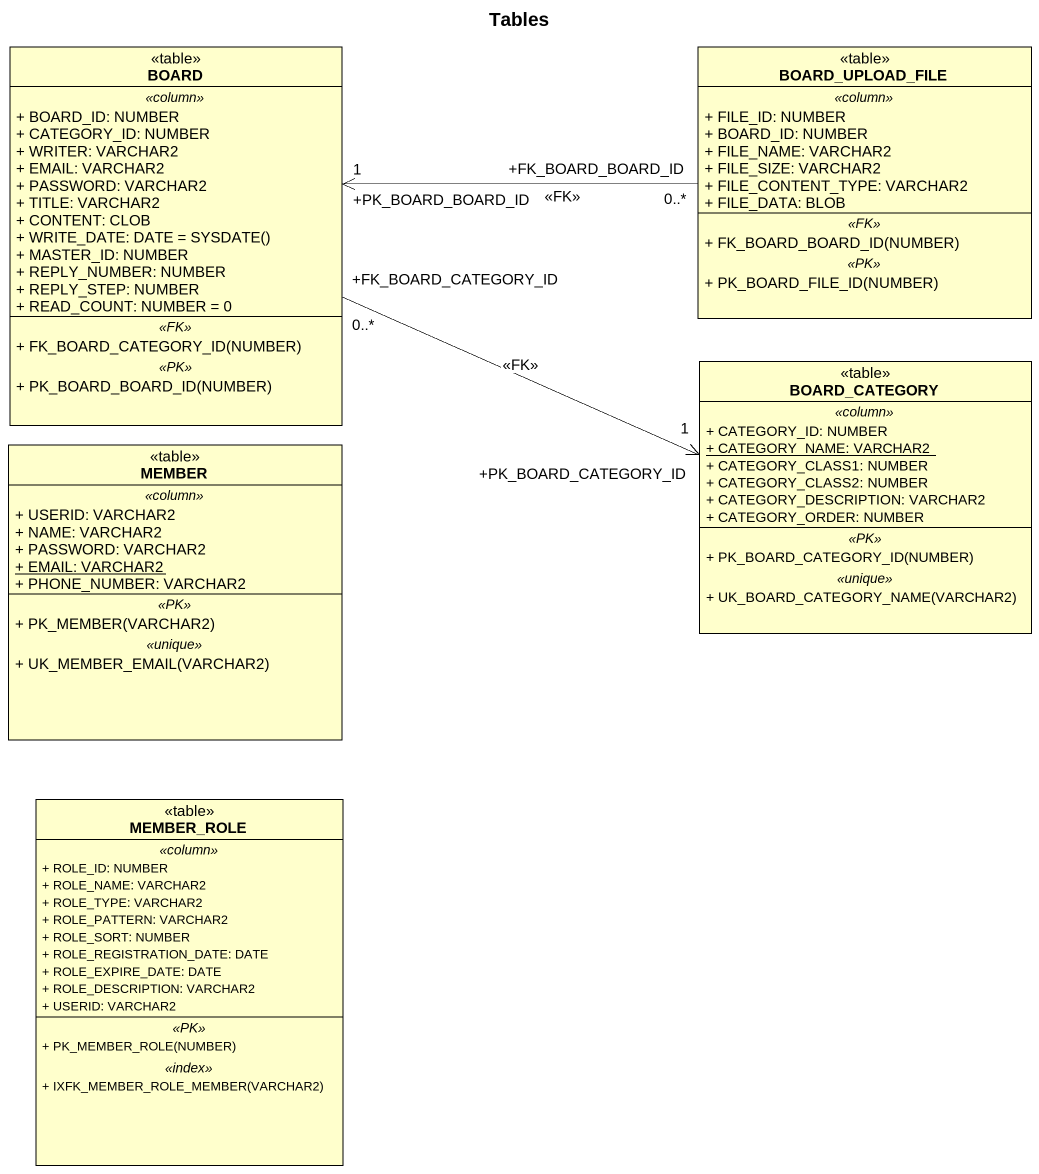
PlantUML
@startuml
title Tables
hide circle
hide empty members
skinparam classAttributeIconSize 0
class BOARD <<table>> {
  .. <<column>> ..
  + BOARD_ID: NUMBER
  + CATEGORY_ID: NUMBER
  + WRITER: VARCHAR2
  + EMAIL: VARCHAR2
  + PASSWORD: VARCHAR2
  + TITLE: VARCHAR2
  + CONTENT: CLOB
  {field} + WRITE_DATE: DATE = SYSDATE()
  + MASTER_ID: NUMBER
  + REPLY_NUMBER: NUMBER
  + REPLY_STEP: NUMBER
  + READ_COUNT: NUMBER = 0
  .. <<FK>> ..
  + FK_BOARD_CATEGORY_ID(NUMBER)
  .. <<PK>> ..
  + PK_BOARD_BOARD_ID(NUMBER)
}
class BOARD_UPLOAD_FILE <<table>> {
  .. <<column>> ..
  + FILE_ID: NUMBER
  + BOARD_ID: NUMBER
  + FILE_NAME: VARCHAR2
  + FILE_SIZE: VARCHAR2
  + FILE_CONTENT_TYPE: VARCHAR2
  + FILE_DATA: BLOB
  .. <<FK>> ..
  + FK_BOARD_BOARD_ID(NUMBER)
  .. <<PK>> ..
  + PK_BOARD_FILE_ID(NUMBER)
}
class BOARD_CATEGORY <<table>> {
  .. <<column>> ..
  + CATEGORY_ID: NUMBER
  {static} + CATEGORY_NAME: VARCHAR2
  + CATEGORY_CLASS1: NUMBER
  + CATEGORY_CLASS2: NUMBER
  + CATEGORY_DESCRIPTION: VARCHAR2
  + CATEGORY_ORDER: NUMBER
  .. <<PK>> ..
  + PK_BOARD_CATEGORY_ID(NUMBER)
  .. <<unique>> ..
  + UK_BOARD_CATEGORY_NAME(VARCHAR2)
}
class MEMBER <<table>> {
  .. <<column>> ..
  + USERID: VARCHAR2
  + NAME: VARCHAR2
  + PASSWORD: VARCHAR2
  {static} + EMAIL: VARCHAR2
  + PHONE_NUMBER: VARCHAR2
  .. <<PK>> ..
  + PK_MEMBER(VARCHAR2)
  .. <<unique>> ..
  + UK_MEMBER_EMAIL(VARCHAR2)
}
class MEMBER_ROLE <<table>> {
  .. <<column>> ..
  + ROLE_ID: NUMBER
  + ROLE_NAME: VARCHAR2
  + ROLE_TYPE: VARCHAR2
  + ROLE_PATTERN: VARCHAR2
  + ROLE_SORT: NUMBER
  + ROLE_REGISTRATION_DATE: DATE
  + ROLE_EXPIRE_DATE: DATE
  + ROLE_DESCRIPTION: VARCHAR2
  + USERID: VARCHAR2
  .. <<PK>> ..
  + PK_MEMBER_ROLE(NUMBER)
  .. <<index>> ..
  + IXFK_MEMBER_ROLE_MEMBER(VARCHAR2)
}
BOARD "+FK_BOARD_CATEGORY_ID\n0..*" -right-> "+PK_BOARD_CATEGORY_ID\n1" BOARD_CATEGORY : <<FK>>
BOARD_UPLOAD_FILE "+FK_BOARD_BOARD_ID\n0..*" -left-> "+PK_BOARD_BOARD_ID\n1" BOARD : <<FK>>
@enduml
